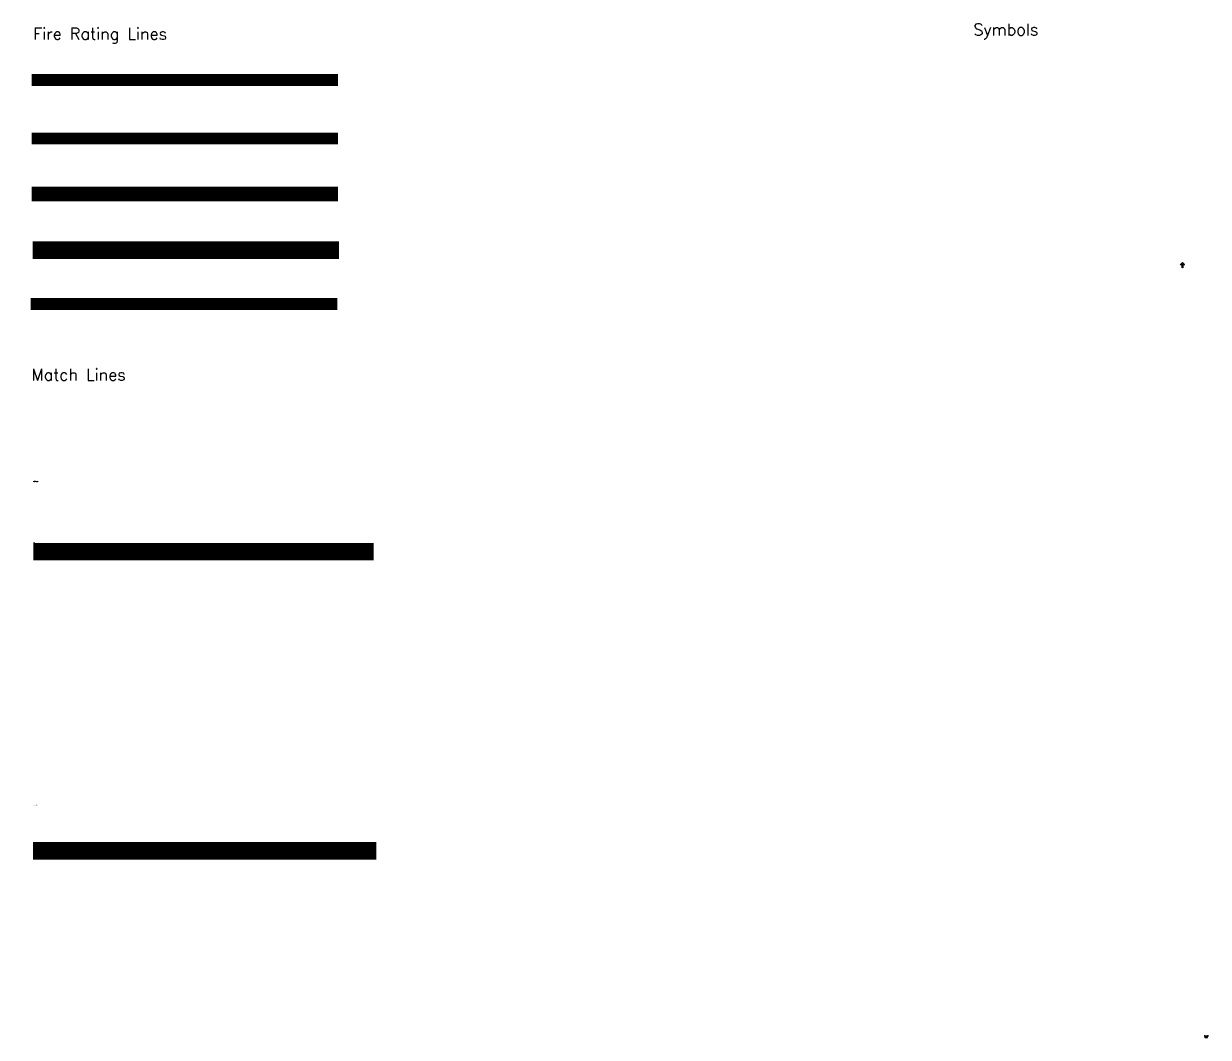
# Model space of a CAD drawing. Header units: millimetres. Extents: x -117 to 56377, y 7761 to 39996.
# Drawn here: x -117 to 9956, y 30582 to 39206 of the extents above; entities that cross this region are included whole.
import ezdxf

# ---------------------------------------------------------------- set-up
doc = ezdxf.new("R2010")
doc.units = ezdxf.units.MM
doc.header["$LTSCALE"] = 0.5
for name, pattern in [('Aec_Match_Line_M', [70, 35, 30, -5]), ('Aec_Rating_1Hr_M', [32, 16, 9, -2.5, 2, -2.5]), ('Aec_Rating_2Hr-Smoke_M', [56, 28, 10, -3, 2, -3, 2, -3, 2, -3]), ('Aec_Rating_2Hr_M', [46, 23, 10, -3, 2, -3, 2, -3]), ('Aec_Rating_4Hr_M', [66, 33, 10, -3, 2, -3, 2, -3, 2, -3, 2, -3]), ('Aec_Rating_Smoke_M', [9, 4.5, 2, -2.5])]:
    doc.linetypes.add(name, pattern=pattern)
doc.layers.add('A000T', color=231, linetype='Continuous', lineweight=25)
doc.layers.add('A210H', color=152, linetype='Continuous', lineweight=35)
doc.styles.add('Aec_Match_Line_M_Swiss', font='swissek.ttf')
doc.styles.add('RomanS', font='romans.shx')

# ---------------------------------------------------------------- blocks, each defined once
blk = doc.blocks.new('Anno_Match_Line_M')
at = {"color": 0, "linetype": 'ByBlock', "lineweight": -2}
blk.add_line((0, 0), (3, 0), dxfattribs=at)
at = {"color": 0, "linetype": 'ByBlock', "lineweight": -2, "style": 'RomanS'}
blk.add_attdef('MATCH_LINE', (0, 1.5), '', height=1.5, dxfattribs=at)
blk = doc.blocks.new('Anno_North_E_Metric')
at = {"color": 0, "linetype": 'ByBlock', "lineweight": -2}
for p, q in [((-1.7, 3.3), (-1.7, -3.3)), ((1.7, 3.3), (-1.7, 3.3)), ((1.7, 3.3), (1.7, 5)), ((1.7, 5), (2.3, 0)), ((2.3, 0), (1.7, -5)), ((-1.7, -3.3), (1.7, -3.3)), ((1.7, -5), (1.7, -3.3))]:
    blk.add_line(p, q, dxfattribs=at)
at = {"color": 0, "linetype": 'ByBlock', "lineweight": -2, "const_width": 0.0333}
blk.add_lwpolyline([(3.3, 0.7), (4, 0.7), (3.3, -0.7), (4, -0.7)], dxfattribs=at)
at = {"color": 0, "linetype": 'ByBlock', "lineweight": -2}
for points in [[(1.7, 3.3), (1.7, 3.3), (-1.7, -3.3), (-1.7, 3.3)], [(-1.7, -3.3), (1.7, 3.3), (1.7, -3.3), (2.3, 0)], [(1.7, 5), (2.3, 0), (1.7, 3.3)], [(1.7, -3.3), (1.7, -5), (2.3, 0)]]:
    blk.add_solid(points, dxfattribs=at)
blk = doc.blocks.new('Anno_North_A_Metric')
at = {"color": 0, "linetype": 'ByBlock', "lineweight": -2}
for p, q in [((-7.830845, 0.82093), (-5.730845, 0.82093)), ((-7.830845, 0.40093), (-7.830845, 0.82093)), ((-6.570845, 0.40093), (-7.830845, 0.40093)), ((-7.830845, -0.43907), (-6.570845, 0.40093)), ((-5.730845, 0.40093), (-6.990845, -0.43907)), ((-5.730845, 0.82093), (-5.730845, 0.40093)), ((-4.999995, 0.84), (-4.999995, -0.84)), ((-4.999995, 0.84), (1.639995, 0.84)), ((-1.300005, 3.78), (-0.040005, 5.04)), ((1.639995, 0.84), (-1.300005, 3.78)), ((-0.040005, 5.04), (4.999995, 0)), ((4.999995, 0), (-0.040005, -5.04)), ((-7.830845, -0.85907), (-7.830845, -0.43907)), ((-5.730845, -0.85907), (-7.830845, -0.85907)), ((-6.990845, -0.43907), (-5.730845, -0.43907)), ((-5.730845, -0.43907), (-5.730845, -0.85907)), ((1.639995, -0.84), (-4.999995, -0.84)), ((-1.300005, -3.78), (1.639995, -0.84)), ((-0.040005, -5.04), (-1.300005, -3.78))]:
    blk.add_line(p, q, dxfattribs=at)
blk = doc.blocks.new('Aec_Match_Line_M_Swiss')
at = {"color": 0, "linetype": 'ByBlock', "lineweight": -2, "style": 'Aec_Match_Line_M_Swiss'}
blk.add_attdef('MATCH_LINE', (0, 1.5), '', height=1.5, dxfattribs=at)

msp = doc.modelspace()

# ---------------------------------------------------------------- linework, layer by layer
at = {"layer": 'A000T', "linetype": 'Aec_Match_Line_M', "const_width": 150, "flags": 128}
for points in [[(-34, 34714), (2859, 34714)], [(-38, 32169), (2881, 32169)]]:
    msp.add_lwpolyline(points, dxfattribs=at)
at = {"layer": 'A210H', "linetype": 'Aec_Rating_1Hr_M', "const_width": 100, "flags": 128}
msp.add_lwpolyline([(-50, 38727), (2557, 38727)], dxfattribs=at)
at = {"layer": 'A210H', "linetype": 'Aec_Rating_2Hr_M', "const_width": 100, "flags": 128}
msp.add_lwpolyline([(-50, 38229), (2557, 38229)], dxfattribs=at)
at = {"layer": 'A210H', "linetype": 'Aec_Rating_2Hr-Smoke_M', "const_width": 125, "flags": 128}
msp.add_lwpolyline([(-50, 37757), (2557, 37757)], dxfattribs=at)
at = {"layer": 'A210H', "linetype": 'Aec_Rating_4Hr_M', "const_width": 150, "flags": 128}
msp.add_lwpolyline([(-42, 37278), (2565, 37278)], dxfattribs=at)
at = {"layer": 'A210H', "linetype": 'Aec_Rating_Smoke_M', "const_width": 100, "flags": 128}
msp.add_lwpolyline([(-58, 36821), (2549, 36821)], dxfattribs=at)

# ---------------------------------------------------------------- block references
at = {"layer": 'A000T', "xscale": 3.5, "yscale": 3.5, "zscale": 3.5, "rotation": 90}
for name, p in [('Anno_North_A_Metric', (9736, 37157)), ('Anno_North_E_Metric', (9939, 30588))]:
    msp.add_blockref(name, p, dxfattribs=at)
at = {"layer": 'A000T'}
ref = msp.add_blockref('Anno_Match_Line_M', (-34, 34789), dxfattribs=dict(at, xscale=3.5, yscale=3.5, zscale=3.5))
ref.add_attrib('MATCH_LINE', 'Match Line', (-34, 35309), dxfattribs={"layer": '0', "color": 0, "linetype": 'ByBlock', "lineweight": -2, "height": 5.25, "style": 'RomanS'})
ref = msp.add_blockref('Aec_Match_Line_M_Swiss', (-34, 32556), dxfattribs=dict(at, xscale=3.5, yscale=3.5, zscale=3.5))
ref.add_attrib('MATCH_LINE', 'Match Line', (-34, 32557), dxfattribs={"layer": '0', "color": 0, "linetype": 'ByBlock', "lineweight": -2, "height": 5.25, "style": 'Aec_Match_Line_M_Swiss'})

# ---------------------------------------------------------------- texts
at = {"char_height": 100, "attachment_point": 1, "style": 'RomanS'}
for s, insert, width in [('Symbols', (7959, 39206), 3338), ('Fire Rating Lines', (-37, 39170), 3338), ('Match Lines', (-50, 36270), 9973)]:
    msp.add_mtext(s, dxfattribs=dict(at, insert=insert, width=width))

doc.saveas('drawing.dxf')
